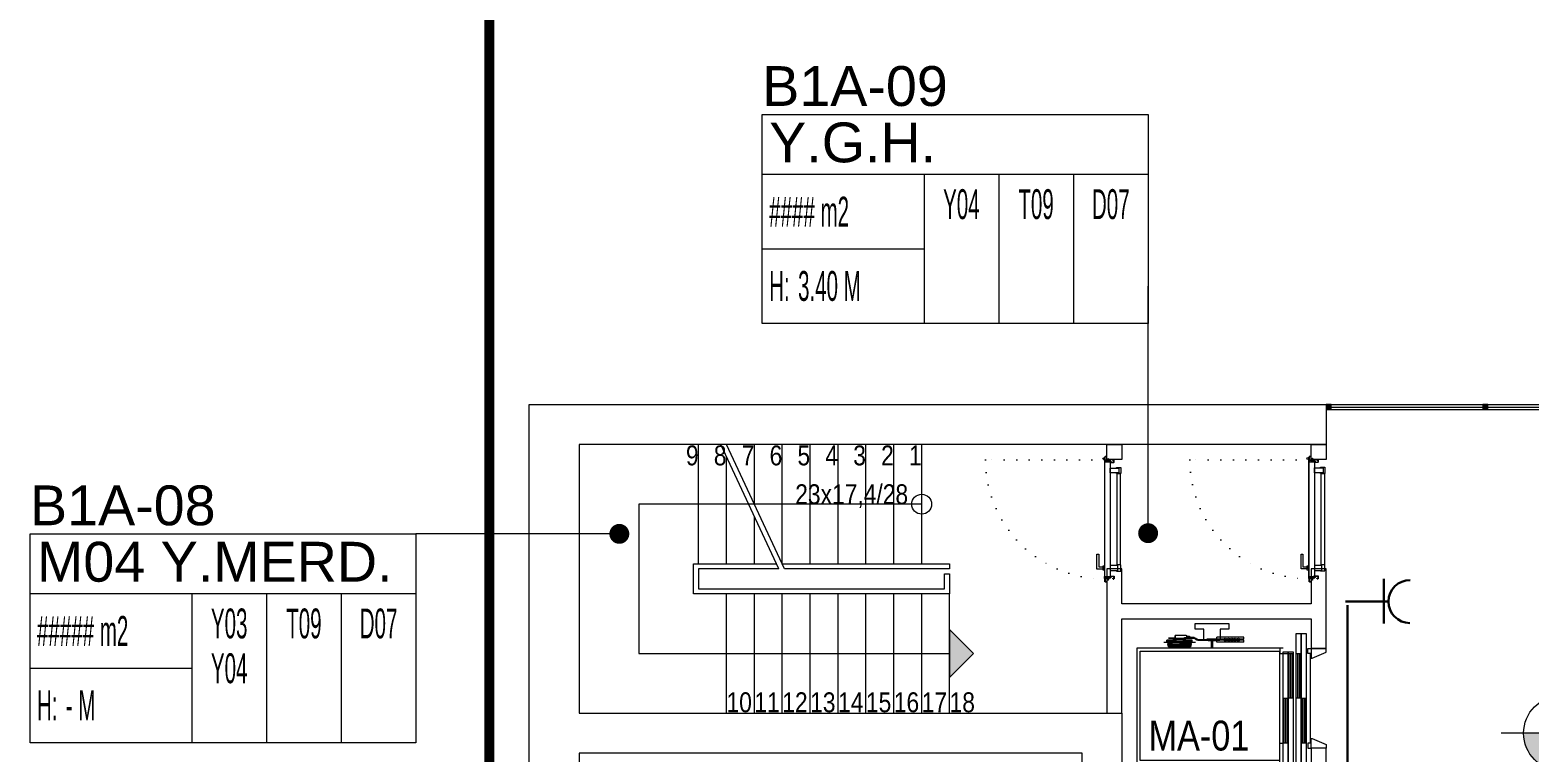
# Model space of a CAD drawing. Header units: metres. Extents: x -13194 to 152406, y -14653 to 29421.
# Drawn here: x 91919 to 93425, y 2131 to 2856 of the extents above; entities that cross this region are included whole.
import ezdxf
from ezdxf.enums import TextEntityAlignment as Align

# ---------------------------------------------------------------- set-up
doc = ezdxf.new("R2010")
doc.units = ezdxf.units.M
doc.header["$LTSCALE"] = 100
doc.header["$MEASUREMENT"] = 0
doc.linetypes.add('DOT2', pattern=[0.125, 0, -0.125])
doc.layers.get('0').update_dxf_attribs({"color": 9, "lineweight": 9})
for name, color, linetype, lineweight in [('00', 9, 'Continuous', 9), ('01', 9, 'Continuous', 9), ('05V', 9, 'Continuous', 9), ('06D', 9, 'Continuous', 9), ('10', 9, 'Continuous', 9), ('14', 9, 'Continuous', 9), ('15', 9, 'Continuous', 9), ('19', 9, 'Continuous', 9), ('20', 9, 'DOT2', 9), ('21', 9, 'Continuous', 9), ('21_mahal200', 9, 'Continuous', 9), ('E-KABLO', 7, 'Continuous', 30), ('E-PRİZ', 7, 'Continuous', 30)]:
    doc.layers.add(name, color=color, linetype=linetype, lineweight=lineweight)
doc.styles.add('Arial', font='arial.ttf', dxfattribs={"height": 2.5})
doc.styles.add('MuuM_TEXT-ITALIC', font='ARIALNI.TTF')
doc.styles.add('MuuM_TEXT-STANDART', font='ARIALN.TTF')
doc.dimstyles.new('MuuM_DIM200', dxfattribs={"dimscale": 20, "dimtxt": 2, "dimasz": 1, "dimexe": 1, "dimexo": 1, "dimgap": 1, "dimtad": 1, "dimdec": 1, "dimrnd": 0.5, "dimdsep": 46, "dimtxsty": 'MuuM_TEXT-STANDART', "dimblk": 'ARCHTICK', "dimcen": 0, "dimdle": 0.15, "dimclrd": 256, "dimclre": 256, "dimclrt": 256, "dimadec": 0, "dimazin": 0, "dimtfac": 5, "dimtdec": 1, "dimtix": 1, "dimtmove": 2, "dimatfit": 3, "dimldrblk": 'DOT', "dimfxl": 3, "dimfxlon": 1, "dimtolj": 1, "dimlwd": -1, "dimlwe": -1, "dimarcsym": 0})

# ---------------------------------------------------------------- blocks, each defined once
blk = doc.blocks.new('100_PRİZ')
at = {"layer": 'E-PRİZ', "color": 4}
for p, q in [((-1.223, 2.136), (1.279, 2.136)), ((0, 2.4), (0, 0))]:
    blk.add_line(p, q, dxfattribs=at)
blk.add_arc((0, 3.6), 1.2, 180.75513, 0.75513, dxfattribs=at)
blk = doc.blocks.new('1.Bod.Ara.Sitatik Elk')
at = {"layer": '01'}
blk.add_lwpolyline([(8420, -6500), (8420, -6500), (8420, -6460), (8420, -6150), (9220, -6150), (9220, -6190), (8470, -6190), (8470, -6460), (9015, -6460), (9015, -6545), (9220, -6545), (9220, -6585), (8975, -6585), (8975, -6500), (8470, -6500), (8470, -6585), (8420, -6585), (8420, -6500)], close=True, dxfattribs=at)
blk = doc.blocks.new('_ArchTick')
at = {"color": 0, "linetype": 'ByBlock', "const_width": 0.15}
blk.add_lwpolyline([(-0.5, -0.5), (0.5, 0.5)], dxfattribs=at)
blk = doc.blocks.new('_Dot')
at = {"color": 0, "linetype": 'ByBlock', "lineweight": -2}
blk.add_line((-0.5, 0), (-1, 0), dxfattribs=at)
at = {"color": 0, "linetype": 'ByBlock', "const_width": 0.5}
blk.add_lwpolyline([(-0.25, 0, 1), (0.25, 0, 1)], format="xyb", close=True, dxfattribs=at)
blk = doc.blocks.new('0_roomno2')
blk.add_lwpolyline([(19.375, -10.5), (0, -10.5), (0, 0), (19.375, 0)], close=True)
for points in [[(0, -3), (19.375, -3)], [(8.125, -3), (8.125, -10.5)], [(11.875, -3), (11.875, -10.5)], [(15.625, -3), (15.625, -10.5)], [(0, -6.75), (8.125, -6.75)]]:
    blk.add_lwpolyline(points)
at = {"style": 'MuuM_TEXT-STANDART', "width": 0.6}
blk.add_text('H:', height=1.5, dxfattribs=at).set_placement((0.35, -8.608), align=Align.MIDDLE_LEFT)
at = {"style": 'Arial'}
blk.add_attdef('ODANO', (0, 1.17), '', height=2, dxfattribs=at)
blk.add_attdef('MEKANADI', text='', height=2, dxfattribs=at).set_placement((0.35, -3), align=Align.BOTTOM_LEFT)
at = {"style": 'MuuM_TEXT-STANDART', "width": 0.6}
for tag, p in [('YER01', (10, -4.5)), ('TAVAN01', (13.75, -4.5)), ('DUVAR01', (17.5, -4.5)), ('YER02', (10, -6.75)), ('TAVAN02', (13.75, -6.75)), ('DUVAR02', (17.5, -6.75)), ('YER03', (10, -9)), ('TAVAN03', (13.75, -9)), ('DUVAR03', (17.5, -9))]:
    blk.add_attdef(tag, text='', height=1.5, dxfattribs=at).set_placement(p, align=Align.MIDDLE_CENTER)
for tag, p in [('M2', (0.35, -4.875)), ('TEMIZTAVANYUKSEKLIGI', (1.8, -8.608))]:
    blk.add_attdef(tag, text='', height=1.5, dxfattribs=at).set_placement(p, align=Align.MIDDLE_LEFT)
blk = doc.blocks.new('p-as-01')
for p, q in [((582, 0), (-582, 0)), ((-582, 0), (-582, -1432)), ((582, -1432), (582, 0)), ((660, -2), (660, 43)), ((660, 43), (925, 43)), ((925, 43), (925, -87)), ((550, -32), (-550, -32)), ((-550, -32), (-550, -1432)), ((550, -1432), (550, -32)), ((720, -2), (660, -2)), ((676, -71), (663, -71)), ((663, -598), (663, -71)), ((676, -105), (676, -70)), ((676, -91), (676, -578)), ((679, -105), (676, -105)), ((679, -70), (679, -105)), ((757, -63), (683, -63)), ((683, -63), (757, -63)), ((757, -66), (683, -66)), ((690, -2), (690, -17)), ((750, -2), (690, -2)), ((690, -17), (712, -17)), ((712, -17), (712, -52)), ((712, -52), (728, -52)), ((872, -2), (720, -2)), ((720, -611), (720, -95)), ((728, -52), (728, -17)), ((728, -17), (750, -17)), ((750, -17), (750, -2)), ((761, -105), (761, -70)), ((764, -105), (761, -105)), ((764, -70), (764, -105)), ((764, -71), (778, -71)), ((764, -91), (764, -578)), ((778, -598), (778, -71)), ((900, -30), (872, -2)), ((900, -87), (900, -30)), ((925, -87), (900, -87)), ((-658, -364), (-658, -299)), ((-647, -299), (-658, -299)), ((-647, -364), (-647, -299)), ((-640, -267), (-640, -427)), ((-638, -267), (-640, -267)), ((-638, -267), (-638, -427)), ((679, -166), (681, -164)), ((679, -502), (679, -166)), ((681, -164), (684, -164)), ((684, -164), (686, -170)), ((690, -173), (690, -173)), ((694, -170), (695, -168)), ((695, -168), (697, -168)), ((697, -168), (698, -170)), ((702, -173), (702, -173)), ((706, -170), (707, -168)), ((707, -168), (709, -168)), ((709, -168), (710, -170)), ((714, -173), (714, -173)), ((718, -170), (719, -168)), ((719, -168), (721, -168)), ((721, -168), (722, -170)), ((726, -173), (726, -173)), ((730, -170), (731, -168)), ((731, -168), (733, -168)), ((733, -168), (734, -170)), ((738, -173), (738, -173)), ((742, -170), (743, -168)), ((743, -168), (745, -168)), ((745, -168), (746, -170)), ((750, -173), (750, -173)), ((754, -170), (756, -164)), ((756, -164), (760, -164)), ((760, -164), (762, -166)), ((762, -166), (762, -502)), ((-679, -382), (-706, -382)), ((-706, -493), (-706, -382)), ((-706, -383), (-678, -383)), ((-680, -377), (-680, -315)), ((-680, -315), (-680, -372)), ((-680, -315), (-678, -315)), ((-678, -315), (-680, -315)), ((-680, -372), (-678, -372)), ((-678, -372), (-680, -372)), ((-680, -377), (-680, -372)), ((-678, -377), (-680, -377)), ((-680, -377), (-678, -377)), ((-679, -382), (-679, -377)), ((-678, -377), (-678, -315)), ((-678, -315), (-678, -367)), ((-678, -367), (-678, -572)), ((-668, -367), (-678, -367)), ((-678, -367), (-678, -386)), ((-678, -372), (-678, -367)), ((-678, -377), (-678, -372)), ((-678, -449), (-678, -487)), ((-668, -367), (-668, -386)), ((-668, -427), (-668, -386)), ((-668, -396), (-668, -395)), ((-668, -427), (-668, -487)), ((-646, -367), (-662, -367)), ((-662, -367), (-662, -394)), ((-662, -427), (-662, -394)), ((-662, -394), (-662, -394)), ((-662, -395), (-662, -395)), ((-662, -460), (-662, -427)), ((-658, -342), (-658, -351)), ((-658, -360), (-658, -351)), ((-647, -364), (-658, -364)), ((-646, -320), (-647, -320)), ((-646, -344), (-647, -344)), ((-647, -351), (-647, -359)), ((-646, -320), (-646, -332)), ((-640, -322), (-646, -322)), ((-646, -332), (-646, -322)), ((-646, -332), (-646, -342)), ((-646, -344), (-646, -332)), ((-640, -342), (-646, -342)), ((-646, -394), (-646, -367)), ((-646, -427), (-646, -394)), ((-646, -460), (-646, -427)), ((-646, -395), (-646, -395)), ((-640, -427), (-640, -587)), ((-635, -322), (-638, -322)), ((-635, -342), (-638, -342)), ((-638, -427), (-638, -587)), ((-635, -312), (-635, -352)), ((-626, -312), (-635, -312)), ((-635, -332), (-635, -322)), ((-635, -332), (-635, -342)), ((-626, -352), (-635, -352)), ((-621, -307), (-626, -312)), ((-626, -312), (-626, -352)), ((-622, -356), (-626, -352)), ((-622, -308), (-622, -427)), ((-622, -546), (-622, -427)), ((-622, -432), (-622, -427)), ((-618, -307), (-621, -307)), ((-617, -308), (-618, -307)), ((-617, -308), (-617, -427)), ((-617, -318), (-614, -333)), ((-617, -546), (-617, -427)), ((-614, -520), (-614, -333)), ((-610, -333), (-614, -333)), ((-613, -313), (-599, -313)), ((-599, -313), (-613, -313)), ((-613, -315), (-613, -313)), ((-613, -313), (-613, -315)), ((-613, -315), (-599, -315)), ((-613, -315), (-599, -315)), ((-608, -318), (-610, -333)), ((-610, -333), (-610, -520)), ((-608, -535), (-608, -318)), ((-602, -318), (-608, -318)), ((-602, -318), (-602, -427)), ((-602, -535), (-602, -427)), ((-598, -319), (-598, -316)), ((-598, -316), (-598, -319)), ((-598, -319), (-598, -535)), ((-598, -319), (-598, -535)), ((-596, -316), (-596, -537)), ((-596, -537), (-596, -316)), ((640, -335), (840, -335)), ((-771, -582), (-825, -582)), ((-825, -582), (-825, -752)), ((-771, -670), (-771, -582)), ((-689, -498), (-701, -498)), ((-699, -498), (-699, -523)), ((-691, -498), (-691, -523)), ((-686, -572), (-686, -497)), ((-684, -476), (-684, -476)), ((-684, -493), (-684, -476)), ((-680, -477), (-680, -538)), ((-678, -477), (-680, -477)), ((-678, -477), (-680, -477)), ((-680, -482), (-680, -477)), ((-680, -538), (-680, -482)), ((-678, -482), (-680, -482)), ((-680, -482), (-678, -482)), ((-680, -538), (-678, -538)), ((-680, -538), (-678, -538)), ((-679, -477), (-679, -473)), ((-679, -589), (-671, -598)), ((-678, -477), (-678, -538)), ((-678, -482), (-678, -477)), ((-678, -538), (-678, -482)), ((-668, -487), (-678, -487)), ((-673, -584), (-665, -592)), ((-662, -459), (-662, -459)), ((-662, -460), (-662, -486)), ((-662, -460), (-662, -460)), ((-662, -486), (-646, -486)), ((-658, -554), (-658, -489)), ((-647, -489), (-658, -489)), ((-658, -550), (-658, -541)), ((-647, -554), (-658, -554)), ((-647, -554), (-647, -489)), ((-647, -503), (-647, -495)), ((-646, -510), (-647, -510)), ((-646, -534), (-647, -534)), ((-646, -486), (-646, -460)), ((-646, -460), (-646, -460)), ((-646, -510), (-646, -522)), ((-640, -512), (-646, -512)), ((-646, -522), (-646, -512)), ((-646, -534), (-646, -522)), ((-646, -522), (-646, -532)), ((-640, -532), (-646, -532)), ((-646, -459), (-646, -459)), ((-638, -587), (-640, -587)), ((-635, -512), (-638, -512)), ((-635, -532), (-638, -532)), ((-635, -542), (-635, -502)), ((-626, -502), (-635, -502)), ((-635, -522), (-635, -512)), ((-635, -522), (-635, -512)), ((-635, -522), (-635, -532)), ((-635, -522), (-635, -532)), ((-626, -542), (-635, -542)), ((-622, -498), (-626, -502)), ((-626, -542), (-626, -502)), ((-621, -547), (-626, -542)), ((-618, -547), (-621, -547)), ((-617, -546), (-618, -547)), ((-617, -535), (-614, -520)), ((-610, -520), (-614, -520)), ((-613, -538), (-599, -538)), ((-599, -538), (-613, -538)), ((-613, -538), (-613, -540)), ((-613, -538), (-613, -540)), ((-613, -540), (-599, -540)), ((-613, -540), (-599, -540)), ((-608, -535), (-610, -520)), ((-602, -535), (-608, -535)), ((-598, -535), (-598, -537)), ((-598, -535), (-598, -537)), ((676, -598), (663, -598)), ((679, -564), (676, -564)), ((676, -564), (676, -599)), ((681, -504), (679, -502)), ((679, -599), (679, -564)), ((684, -504), (681, -504)), ((686, -499), (684, -504)), ((690, -495), (690, -495)), ((695, -501), (694, -499)), ((697, -501), (695, -501)), ((698, -499), (697, -501)), ((702, -495), (702, -495)), ((707, -501), (706, -499)), ((709, -501), (707, -501)), ((710, -499), (709, -501)), ((714, -495), (714, -495)), ((719, -501), (718, -499)), ((721, -501), (719, -501)), ((722, -499), (721, -501)), ((726, -495), (726, -495)), ((731, -501), (730, -499)), ((733, -501), (731, -501)), ((734, -499), (733, -501)), ((738, -495), (738, -495)), ((743, -501), (742, -499)), ((745, -501), (743, -501)), ((746, -499), (745, -501)), ((750, -495), (750, -495)), ((756, -504), (754, -499)), ((760, -504), (756, -504)), ((762, -502), (760, -504)), ((764, -564), (761, -564)), ((761, -564), (761, -599)), ((764, -599), (764, -564)), ((764, -598), (778, -598)), ((852, -682), (904, -601)), ((904, -601), (920, -601)), ((920, -601), (920, -580)), ((920, -580), (925, -580)), ((925, -580), (925, -753)), ((-825, -752), (-825, -922)), ((-658, -670), (-771, -670)), ((-668, -1066), (-668, -700)), ((-668, -700), (-658, -700)), ((-666, -609), (-666, -752)), ((-666, -752), (-658, -752)), ((-658, -609), (-658, -752)), ((-658, -752), (-658, -670)), ((-658, -1066), (-658, -700)), ((-652, -713), (-658, -711)), ((-658, -711), (-658, -793)), ((-658, -834), (-658, -752)), ((-658, -752), (-658, -752)), ((-650, -748), (-652, -713)), ((-625, -748), (-650, -748)), ((-615, -748), (-625, -748)), ((-590, -748), (-615, -748)), ((-590, -756), (-590, -748)), ((615, -748), (590, -748)), ((590, -748), (590, -756)), ((625, -748), (615, -748)), ((650, -748), (625, -748)), ((652, -713), (650, -748)), ((658, -711), (652, -713)), ((653, -671), (653, -667)), ((653, -667), (788, -667)), ((668, -671), (653, -671)), ((658, -752), (658, -677)), ((658, -677), (668, -677)), ((658, -793), (658, -711)), ((658, -753), (658, -752)), ((668, -677), (668, -671)), ((757, -603), (683, -603)), ((757, -606), (683, -606)), ((683, -606), (757, -606)), ((712, -652), (690, -652)), ((690, -652), (690, -667)), ((690, -667), (750, -667)), ((728, -617), (712, -617)), ((712, -617), (712, -652)), ((728, -652), (728, -617)), ((750, -652), (728, -652)), ((750, -667), (750, -652)), ((788, -667), (788, -682)), ((788, -682), (852, -682)), ((925, -753), (925, -926)), ((-771, -922), (-771, -834)), ((-771, -834), (-658, -834)), ((-688, -1070), (-688, -800)), ((-674, -800), (-688, -800)), ((-674, -800), (-674, -802)), ((-674, -802), (-674, -800)), ((-674, -800), (-668, -800)), ((-674, -802), (-674, -802)), ((-668, -877), (-672, -880)), ((-672, -880), (-672, -890)), ((-672, -890), (-668, -893)), ((-668, -912), (-668, -800)), ((-668, -804), (-668, -800)), ((-668, -804), (-668, -804)), ((-658, -793), (-652, -790)), ((-658, -804), (-658, -800)), ((-658, -800), (-652, -800)), ((-658, -804), (-658, -829)), ((-658, -804), (-658, -804)), ((-654, -880), (-658, -877)), ((-658, -893), (-654, -890)), ((-654, -890), (-654, -880)), ((-652, -790), (-650, -756)), ((-652, -802), (-652, -800)), ((-638, -800), (-652, -800)), ((-652, -800), (-652, -802)), ((-652, -802), (-652, -802)), ((-650, -756), (-625, -756)), ((-638, -1070), (-638, -800)), ((-625, -756), (-615, -756)), ((-615, -756), (-590, -756)), ((590, -756), (615, -756)), ((615, -756), (625, -756)), ((625, -756), (650, -756)), ((650, -756), (652, -790)), ((652, -790), (658, -793)), ((653, -838), (653, -834)), ((653, -834), (668, -834)), ((788, -838), (653, -838)), ((658, -828), (658, -753)), ((668, -828), (658, -828)), ((668, -834), (668, -828)), ((852, -823), (788, -823)), ((788, -823), (788, -838)), ((904, -904), (852, -823)), ((-825, -922), (-771, -922)), ((-668, -910), (-672, -913)), ((-672, -913), (-672, -923)), ((-672, -923), (-668, -926)), ((-668, -943), (-672, -946)), ((-672, -946), (-672, -956)), ((-672, -956), (-668, -959)), ((-668, -976), (-672, -979)), ((-672, -979), (-672, -989)), ((-672, -989), (-668, -992)), ((-668, -1009), (-672, -1012)), ((-672, -1012), (-672, -1022)), ((-672, -1022), (-668, -1025)), ((-654, -913), (-658, -910)), ((-658, -926), (-654, -923)), ((-654, -946), (-658, -943)), ((-658, -959), (-654, -956)), ((-654, -979), (-658, -976)), ((-658, -992), (-654, -989)), ((-654, -1012), (-658, -1009)), ((-658, -1025), (-654, -1022)), ((-658, -1064), (-658, -1040)), ((-654, -923), (-654, -913)), ((-654, -956), (-654, -946)), ((-654, -989), (-654, -979)), ((-654, -1022), (-654, -1012)), ((920, -904), (904, -904)), ((920, -926), (920, -904)), ((925, -926), (920, -926)), ((-674, -1070), (-688, -1070)), ((-674, -1070), (-674, -1068)), ((-674, -1068), (-674, -1069)), ((-674, -1068), (-674, -1068)), ((-674, -1068), (-674, -1068)), ((-674, -1069), (-668, -1069)), ((-668, -1066), (-668, -1069)), ((-668, -1066), (-668, -1066)), ((-668, -1066), (-658, -1066)), ((-658, -1066), (-658, -1069)), ((-658, -1066), (-658, -1066)), ((-658, -1069), (-652, -1069)), ((-652, -1070), (-652, -1066)), ((-652, -1066), (-652, -1069)), ((-652, -1066), (-652, -1066)), ((-638, -1070), (-652, -1070)), ((592, -1252), (582, -1252)), ((582, -1252), (582, -1292)), ((582, -1292), (592, -1292)), ((592, -1292), (592, -1252)), ((897, -1252), (592, -1252)), ((592, -1252), (592, -1292)), ((592, -1292), (897, -1292)), ((897, -1292), (897, -1252)), ((-582, -1432), (-582, -1467)), ((-582, -1432), (-525, -1432)), ((550, -1432), (-550, -1432)), ((870, -1467), (-542, -1467)), ((-542, -1467), (-542, -1517)), ((-525, -1432), (-525, -1567)), ((375, -1472), (-75, -1472)), ((-75, -1472), (-75, -1517)), ((-75, -1487), (375, -1487)), ((-75, -1502), (375, -1502)), ((582, -1432), (375, -1432)), ((375, -1432), (375, -1467)), ((375, -1517), (375, -1472)), ((582, -1432), (582, -1467)), ((870, -1517), (870, -1467)), ((875, -1597), (-725, -1597)), ((-725, -1597), (-725, -1647)), ((875, -1647), (-725, -1647)), ((-725, -1647), (-725, -1697)), ((-725, -1647), (875, -1647)), ((-542, -1517), (870, -1517)), ((870, -1517), (-542, -1517)), ((-542, -1517), (-542, -1567)), ((-542, -1567), (870, -1567)), ((-75, -1522), (-525, -1522)), ((-525, -1522), (-525, -1567)), ((-525, -1537), (-75, -1537)), ((-525, -1552), (-75, -1552)), ((-525, -1567), (-75, -1567)), ((-75, -1597), (-525, -1597)), ((-525, -1597), (-525, -1642)), ((-525, -1612), (-75, -1612)), ((-525, -1627), (-75, -1627)), ((-525, -1642), (-75, -1642)), ((-75, -1517), (375, -1517)), ((-75, -1567), (-75, -1522)), ((-75, -1642), (-75, -1597)), ((375, -1647), (-75, -1647)), ((-75, -1647), (-75, -1692)), ((375, -1692), (375, -1647)), ((870, -1567), (870, -1517)), ((875, -1647), (875, -1597)), ((875, -1697), (875, -1647)), ((-725, -1697), (875, -1697)), ((-525, -1714), (-575, -1714)), ((-575, -1714), (-575, -1747)), ((-575, -1747), (-525, -1747)), ((-525, -1747), (-525, -1714)), ((-525, -1737), (375, -1737)), ((-75, -1662), (375, -1662)), ((-75, -1677), (375, -1677)), ((-75, -1692), (375, -1692)), ((375, -1714), (425, -1714)), ((375, -1747), (375, -1714)), ((425, -1747), (375, -1747)), ((425, -1714), (425, -1747))]:
    blk.add_line(p, q)
at = {"ltscale": 15}
for p, q in [((640, -119), (640, -550)), ((678, -114), (645, -114)), ((683, -82), (683, -109)), ((752, -77), (688, -77)), ((757, -109), (757, -82)), ((835, -114), (762, -114)), ((840, -550), (840, -119)), ((645, -555), (678, -555)), ((683, -560), (683, -587)), ((688, -592), (752, -592)), ((757, -587), (757, -560)), ((762, -555), (835, -555))]:
    blk.add_line(p, q, dxfattribs=at)
at = {"ltscale": 0.25}
for p, q in [((761, -296), (737, -296)), ((737, -296), (737, -323)), ((761, -322), (761, -296)), ((664, -389), (652, -389)), ((652, -389), (652, -432)), ((655, -435), (694, -436)), ((667, -343), (664, -346)), ((664, -346), (664, -389)), ((734, -343), (667, -343)), ((694, -436), (719, -436)), ((719, -436), (719, -535)), ((737, -323), (734, -323)), ((734, -323), (734, -343)), ((837, -322), (761, -322)), ((764, -343), (764, -328)), ((764, -328), (837, -328)), ((831, -343), (764, -343)), ((834, -346), (831, -343)), ((834, -389), (834, -346)), ((846, -389), (834, -389)), ((837, -328), (837, -322)), ((846, -612), (846, -389)), ((666, -564), (652, -564)), ((652, -564), (652, -633)), ((733, -552), (666, -552)), ((666, -552), (666, -564)), ((719, -535), (733, -535)), ((733, -535), (733, -552)), ((594, -688), (594, -696)), ((637, -684), (597, -685)), ((597, -699), (658, -701)), ((637, -684), (637, -684)), ((641, -665), (641, -679)), ((666, -662), (644, -662)), ((652, -633), (666, -633)), ((658, -701), (658, -803)), ((666, -633), (666, -662)), ((842, -626), (846, -612)), ((842, -702), (842, -626)), ((843, -702), (842, -702)), ((846, -799), (846, -705)), ((594, -808), (594, -816)), ((658, -803), (597, -805)), ((597, -819), (637, -820)), ((637, -820), (637, -820)), ((641, -825), (641, -839)), ((644, -842), (666, -842)), ((666, -842), (666, -952)), ((842, -878), (842, -802)), ((842, -802), (843, -802)), ((846, -892), (842, -878)), ((846, -1115), (846, -892)), ((-659, -920), (-659, -1004)), ((666, -952), (733, -952)), ((695, -920), (695, -1004)), ((733, -1037), (716, -1068)), ((733, -952), (733, -1037)), ((652, -1072), (652, -1115)), ((652, -1115), (664, -1115)), ((716, -1068), (655, -1069)), ((664, -1115), (664, -1158)), ((664, -1158), (667, -1161)), ((667, -1161), (734, -1161)), ((734, -1161), (734, -1181)), ((734, -1181), (737, -1181)), ((737, -1181), (737, -1208)), ((761, -1208), (761, -1182)), ((761, -1182), (837, -1182)), ((764, -1176), (764, -1161)), ((764, -1161), (831, -1161)), ((837, -1176), (764, -1176)), ((831, -1161), (834, -1158)), ((834, -1158), (834, -1115)), ((834, -1115), (846, -1115)), ((837, -1182), (837, -1176)), ((737, -1208), (761, -1208))]:
    blk.add_line(p, q, dxfattribs=at)
at = {"linetype": 'Continuous', "ltscale": 0.25}
for p, q in [((921, -567), (921, -1151)), ((921, -567), (925, -567)), ((925, -567), (925, -1150)), ((911, -832), (818, -832)), ((818, -832), (818, -1206)), ((911, -1206), (911, -832)), ((911, -1169), (911, -869)), ((911, -869), (921, -869)), ((921, -869), (921, -1169)), ((676, -1010), (676, -1210)), ((921, -1010), (676, -1010)), ((921, -973), (916, -973)), ((921, -973), (916, -973)), ((916, -1248), (916, -973)), ((921, -1248), (921, -973)), ((921, -1169), (911, -1169)), ((921, -1151), (921, -1159)), ((921, -1159), (921, -1165)), ((921, -1165), (921, -1173)), ((921, -1173), (921, -1367)), ((925, -1150), (925, -1159)), ((925, -1159), (925, -1165)), ((925, -1165), (925, -1173)), ((925, -1173), (925, -1367)), ((921, -1210), (676, -1210)), ((818, -1206), (911, -1206)), ((916, -1248), (921, -1248)), ((921, -1367), (925, -1367))]:
    blk.add_line(p, q, dxfattribs=at)
at = {"ltscale": 30}
for p, q in [((861, -1236), (861, -1308)), ((905, -1236), (861, -1236)), ((897, -1242), (861, -1242)), ((897, -1302), (861, -1302)), ((905, -1308), (861, -1308)), ((897, -1242), (897, -1302))]:
    blk.add_line(p, q, dxfattribs=at)
at = {"ltscale": 6}
for p, q in [((905, -1236), (905, -1308)), ((905, -1237), (925, -1237)), ((925, -1307), (905, -1307)), ((923, -1237), (923, -1307)), ((925, -1237), (925, -1307))]:
    blk.add_line(p, q, dxfattribs=at)
for centre, radius in [((720, -184), 17.5), ((-612, -327), 3), ((-612, -527), 3)]:
    blk.add_circle(centre, radius)
for centre, radius, start, end in [((645, -119), 5, 90, 180), ((683, -70), 7, 90, 180), ((678, -109), 5, 270, 0), ((683, -70), 4, 90, 180), ((688, -82), 5, 90, 180), ((752, -82), 5, 0, 90), ((757, -70), 7, 0, 90), ((757, -70), 4, 0, 90), ((762, -109), 5, 180, 270), ((835, -119), 5, 0, 90), ((690, -169), 4.3, 195, 270), ((690, -169), 4.3, 270, 345), ((702, -169), 4.3, 195, 270), ((702, -169), 4.3, 270, 345), ((714, -169), 4.3, 195, 270), ((714, -169), 4.3, 270, 345), ((726, -169), 4.3, 195, 270), ((726, -169), 4.3, 270, 345), ((738, -169), 4.3, 195, 270), ((738, -169), 4.3, 270, 345), ((750, -169), 4.3, 195, 270), ((750, -169), 4.3, 270, 345), ((-612, -327), 3, 0, 180), ((-612, -327), 3, 180, 0), ((-599, -316), 3, 0, 90), ((-599, -316), 3, 0, 90), ((-599, -316), 1, 0, 90), ((-599, -316), 1, 0, 90), ((-701, -493), 5, 180, 270), ((-695, -523), 4, 180, 0), ((-689, -493), 5, 270, 0), ((-662, -572), 24, 180, 225), ((-684, -470), 6, 270, 0), ((-662, -572), 16, 180, 225), ((-682, -609), 16, 0, 45), ((-682, -609), 24, 0, 45), ((-612, -527), 3, 0, 180), ((-612, -527), 3, 180, 0), ((-599, -537), 1, 270, 0), ((-599, -537), 3, 270, 0), ((-599, -537), 3, 270, 0), ((-599, -537), 1, 270, 0), ((645, -550), 5, 180, 270), ((683, -599), 7, 180, 270), ((678, -560), 5, 0, 90), ((683, -599), 4, 180, 270), ((688, -587), 5, 180, 270), ((690, -500), 4.3, 90, 165), ((690, -500), 4.3, 15, 90), ((702, -500), 4.3, 90, 165), ((702, -500), 4.3, 15, 90), ((714, -500), 4.3, 90, 165), ((714, -500), 4.3, 15, 90), ((726, -500), 4.3, 90, 165), ((726, -500), 4.3, 15, 90), ((738, -500), 4.3, 90, 165), ((738, -500), 4.3, 15, 90), ((750, -500), 4.3, 90, 165), ((750, -500), 4.3, 15, 90), ((752, -587), 5, 270, 0), ((762, -560), 5, 90, 180), ((757, -599), 4, 270, 0), ((757, -599), 7, 270, 0), ((835, -550), 5, 270, 0), ((-663, -885), 15, 109.4712, 250.5288), ((-663, -885), 9.5, 121.7569, 238.2431), ((-663, -885), 6, 146.4427, 213.5573), ((-663, -885), 15, 289.4712, 70.5288), ((-663, -885), 9.5, 301.7569, 58.2431), ((-663, -885), 6, 326.4427, 33.5573), ((-663, -918), 15, 109.4712, 250.5288), ((-663, -951), 15, 109.4712, 250.5288), ((-663, -984), 15, 109.4712, 250.5288), ((-663, -1017), 15, 109.4712, 250.5288), ((-663, -918), 9.5, 121.7569, 238.2431), ((-663, -951), 9.5, 121.7569, 238.2431), ((-663, -984), 9.5, 121.7569, 238.2431), ((-663, -1017), 9.5, 121.7569, 238.2431), ((-663, -918), 6, 146.4427, 213.5573), ((-663, -951), 6, 146.4427, 213.5573), ((-663, -984), 6, 146.4427, 213.5573), ((-663, -1017), 6, 146.4427, 213.5573), ((-663, -918), 15, 289.4712, 70.5288), ((-663, -918), 9.5, 301.7569, 58.2431), ((-663, -918), 6, 326.4427, 33.5573), ((-663, -951), 15, 289.4712, 70.5288), ((-663, -951), 9.5, 301.7569, 58.2431), ((-663, -951), 6, 326.4427, 33.5573), ((-663, -984), 15, 289.4712, 70.5288), ((-663, -984), 9.5, 301.7569, 58.2431), ((-663, -984), 6, 326.4427, 33.5573), ((-663, -1017), 15, 289.4712, 70.5288), ((-663, -1017), 9.5, 301.7569, 58.2431), ((-663, -1017), 6, 326.4427, 33.5573)]:
    blk.add_arc(centre, radius, start, end)
at = {"ltscale": 0.25}
for centre, radius, start, end in [((655, -432), 2.98, 180, 268.4759), ((597, -688), 3, 91.5, 180), ((597, -696), 2.99, 180, 268.6138), ((636, -679), 5, 280.303, 360), ((644, -665), 3, 90, 180), ((843, -705), 3, 360, 90), ((597, -808), 3, 91.3862, 180), ((597, -816), 3, 180, 268.5), ((636, -825), 5, 360, 79.697), ((644, -839), 3, 180, 270), ((843, -799), 3, 270, 0), ((655, -1072), 2.98, 91.5241, 180)]:
    blk.add_arc(centre, radius, start, end, dxfattribs=at)
blk = doc.blocks.new('*U19')
at = {"ltscale": 15}
for p, q in [((-25, 1), (-26, 0)), ((-25, -1), (-26, 0)), ((-23, 1), (-25, 1)), ((-23, 1), (-23, -2)), ((-21, -3), (-18, 3)), ((-21, -3), (-18, 3)), ((-20, -3), (-17, 3)), ((-20, -3), (-16, 3)), ((-18, -3), (-15, 3)), ((-18, -3), (-15, 3)), ((-18, 1), (-18, 2)), ((-17, -3), (-14, 3)), ((-17, -3), (-13, 3)), ((-17, 1), (-17, 2)), ((-15, -3), (-12, 3)), ((-15, -3), (-12, 3)), ((-15, 1), (-15, 2)), ((-14, -3), (-11, 3)), ((-14, -3), (-10, 3)), ((-14, 1), (-14, 2)), ((-12, -3), (-9, 3)), ((-12, -3), (-9, 3)), ((-12, 1), (-12, 2)), ((-11, -3), (-8, 3)), ((-11, -3), (-7, 3)), ((-11, 1), (-11, 2)), ((-9, -3), (-6, 3)), ((-9, -3), (-6, 3)), ((-9, 1), (-9, 2)), ((-8, -3), (-4, 3)), ((-8, -3), (-5, 3)), ((-8, 1), (-8, 2)), ((-6, -3), (-3, 3)), ((-6, -3), (-3, 3)), ((-6, 1), (-6, 2)), ((-5, -3), (-1, 3)), ((-5, -3), (-2, 3)), ((-5, 1), (-5, 2)), ((-3, 1), (-3, 2)), ((0, 4), (-2, 1)), ((-2, 1), (-2, 2)), ((0, 0), (-1, 0)), ((-25, -1), (-23, -2)), ((-9, -2), (-23, -2)), ((-21, -3), (-21, -2)), ((-20, -3), (-19, -2)), ((-20, -2), (-19, -2)), ((-19, -2), (-18, -2)), ((-18, -3), (-18, -2)), ((-17, -3), (-16, -2)), ((-17, -2), (-16, -2)), ((-16, -2), (-15, -2)), ((-15, -3), (-15, -2)), ((-14, -3), (-13, -2)), ((-14, -2), (-13, -2)), ((-13, -2), (-12, -2)), ((-12, -3), (-12, -2)), ((-11, -3), (-10, -2)), ((-11, -2), (-10, -2)), ((-10, -2), (-9, -2)), ((-9, -3), (-9, -2)), ((-8, -2), (-7, -2)), ((-8, -3), (-7, -2)), ((-7, -2), (-6, -2)), ((-6, -3), (-6, -2)), ((-5, -2), (-4, -2)), ((-5, -3), (-4, -2)), ((-4, -2), (-2, -2)), ((0, -4), (-2, -2)), ((0, 0), (-1, 0))]:
    blk.add_line(p, q, dxfattribs=at)
for p, q in [((-7, 1), (-23, 1)), ((-17, 1), (-19, 1)), ((-16, 1), (-17, 1)), ((-14, 1), (-16, 1)), ((-13, 1), (-14, 1)), ((-11, 1), (-13, 1)), ((-10, 1), (-11, 1)), ((-8, 1), (-10, 1)), ((-7, 1), (-8, 1)), ((-5, 1), (-7, 1)), ((-4, 1), (-5, 1)), ((-2, 1), (-4, 1)), ((-2, 1), (-2, 1)), ((0, 0), (0, 4)), ((-2, -2), (-2, -2)), ((0, 0), (0, -4))]:
    blk.add_line(p, q)
for centre, radius, start, end in [((-26, 4), 3.92, 274.361, 322.1025), ((-26, -4), 3.92, 37.8975, 85.639), ((-18, 3), 0.0971, 330.3204, 150.3204), ((-17, 3), 0.0971, 330.3204, 150.3204), ((-15, 3), 0.0971, 330.3204, 150.3204), ((-14, 3), 0.0971, 330.3204, 150.3204), ((-12, 3), 0.0971, 330.3204, 150.3204), ((-11, 3), 0.0971, 330.3204, 150.3204), ((-9, 3), 0.0971, 330.3204, 150.3204), ((-8, 3), 0.0971, 330.3204, 150.3204), ((-6, 3), 0.0971, 330.3204, 150.3204), ((-5, 3), 0.0971, 330.3204, 150.3204), ((-3, 3), 0.0971, 330.3204, 150.3204), ((-2, 3), 0.0971, 330.3204, 150.3204), ((-1, 0), 0.486, 90, 270), ((0, 4), 0.25, 0, 150.0864), ((-21, -3), 0.0971, 150.3204, 330.3204), ((-20, -3), 0.0971, 150.3204, 330.3204), ((-18, -3), 0.0971, 150.3204, 330.3204), ((-17, -3), 0.0971, 150.3204, 330.3204), ((-15, -3), 0.0971, 150.3204, 330.3204), ((-14, -3), 0.0971, 150.3204, 330.3204), ((-12, -3), 0.0971, 150.3204, 330.3204), ((-11, -3), 0.0971, 150.3204, 330.3204), ((-9, -3), 0.0971, 150.3204, 330.3204), ((-8, -3), 0.0971, 150.3204, 330.3204), ((-6, -3), 0.0971, 150.3204, 330.3204), ((-5, -3), 0.0971, 150.3204, 330.3204), ((0, -4), 0.25, 209.9136, 0)]:
    blk.add_arc(centre, radius, start, end, dxfattribs=at)
blk = doc.blocks.new('conta')
at = {"ltscale": 10}
for p, q in [((-2649.9, 5345.5), (-2649.8, 5345.6)), ((-2649.9, 5344.5), (-2649.8, 5344.3)), ((-2649.8, 5344.3), (-2649.7, 5344.3)), ((-2649.7, 5345.4), (-2649.3, 5345.4)), ((-2649.2, 5345.4), (-2649.1, 5345.5)), ((-2649, 5344), (-2648.8, 5343.8)), ((-2648.9, 5344.1), (-2648.7, 5343.9)), ((-2648.8, 5345.1), (-2648.6, 5345.3)), ((-2648.8, 5344.9), (-2648.6, 5345.2)), ((-2648.7, 5343.8), (-2648.7, 5343.8)), ((-2648.6, 5345.3), (-2648.6, 5345.3))]:
    blk.add_line(p, q, dxfattribs=at)
for centre, radius, start, end in [((-2649.8, 5345.5), 0.05, 140.6345, 188.9372), ((-2653, 5345), 3.19, 350.4674, 8.9372), ((-2649.9, 5344.5), 0.02, 170.4674, 213.7451), ((-2649.7, 5345.6), 0.0696, 22.2428, 159.258), ((-2650.9, 5345), 1.24, 340.3382, 16.7772), ((-2649.7, 5344.6), 0.03, 160.3382, 273.2666), ((-2649.7, 5345.4), 0.03, 90, 196.7772), ((-2649.6, 5341.5), 3.01, 80.4362, 93.2666), ((-2649.3, 5345.5), 0.05, 270, 303.0062), ((-2649.2, 5344.1), 0.231, 353.9571, 81.9004), ((-2649.1, 5345.5), 0.03, 4.7972, 123.0062), ((-2649.1, 5344.5), 0.03, 260.4362, 338.7066), ((-2651.2, 5344.8), 2.33, 7.5897, 18.7951), ((-2649, 5345.6), 0.05, 18.7951, 42.1429), ((-2650.2, 5345), 1.27, 338.7066, 23.0418), ((-2648.9, 5344.1), 0.1, 173.9571, 217.2653), ((-2648.8, 5345.1), 0.05, 187.5897, 322.7347), ((-2658.2, 5345.2), 9.36, 353.6857, 357.8537), ((-2648.8, 5344.2), 0.1, 173.6857, 217.2653), ((-2648.8, 5344.8), 0.05, 142.7347, 180.2669), ((-2648.7, 5343.8), 0.05, 217.2653, 307.2653), ((-2648.7, 5343.8), 0.05, 307.2653, 37.2653), ((-2648.6, 5345.3), 0.05, 52.7347, 142.7347), ((-2648.6, 5345.3), 0.05, 322.7347, 52.7347)]:
    blk.add_arc(centre, radius, start, end, dxfattribs=at)
for points, knots in [([(-2649, 5345.6), (-2649, 5345.6), (-2649.1, 5345.7), (-2649.2, 5345.4), (-2649.3, 5345.7), (-2649.4, 5345.5), (-2649.5, 5345.7), (-2649.6, 5345.5), (-2649.7, 5345.6), (-2649.7, 5345.6)], [0.0086373, 0.0086373, 0.0086373, 0.0086373, 0.1097304, 0.3133405, 0.4430081, 0.5658764, 0.7165186, 0.8527974, 0.9648495, 0.9648495, 0.9648495, 0.9648495]), ([(-2649.7, 5344.3), (-2649.7, 5344.3), (-2649.7, 5344.5), (-2649.6, 5344.3), (-2649.3, 5344.4), (-2649.2, 5344.4), (-2649.2, 5344.4)], [0, 0, 0, 0, 0.1008757, 0.3841126, 0.5436166, 0.6906785, 0.6906785, 0.6906785, 0.6906785])]:
    blk.add_open_spline(points, degree=3, knots=knots, dxfattribs=at)
blk = doc.blocks.new('p-yn_sackasa')
at = {"layer": '10', "linetype": 'Continuous'}
for p, q in [((-2.2, 0), (-2.2, -0.2)), ((0, 6.9), (0, 6.2)), ((0, 6.2), (0, 6.9)), ((0.1, 6.9), (0.1, 6.2)), ((0.2, 6.9), (0.2, 6.2)), ((2.7, 7.2), (0.3, 7.2)), ((2.7, 7.2), (0.3, 7.2)), ((2.7, 7), (0.3, 7)), ((0.3, 7), (2.7, 7)), ((0.3, 6.1), (0.8, 6.1)), ((0.7, 6), (0.3, 6)), ((0.3, 5.9), (0.7, 5.9)), ((0.8, 5.9), (0.3, 5.9)), ((0.7, 5.9), (0.7, 6)), ((0.7, -0.7), (0.7, 2.3)), ((0.7, -0.7), (0.7, 2.3)), ((0.8, 5.9), (0.8, 6.1)), ((0.8, -0.7), (0.8, 2.3)), ((0.8, -0.7), (0.8, 2.3)), ((0.9, 2.3), (1, 2.3)), ((0.9, 2.3), (0.9, 2.3)), ((1, 2.5), (1, 2.4)), ((1, 2.5), (1, 2.5)), ((1.1, 2.5), (1.1, 3.7)), ((1.1, 2.5), (1.1, 3.7)), ((1.3, 3.7), (1.3, 2.5)), ((1.3, 2.5), (1.3, 3.7)), ((2.5, 4), (1.4, 4)), ((1.4, 4), (2.5, 4)), ((1.4, 3.8), (2.5, 3.8)), ((2.5, 3.8), (1.4, 3.8)), ((2.5, 3.4), (2.6, 3.7)), ((2.6, 3.7), (2.5, 3.4)), ((2.7, 3.6), (2.6, 3.3)), ((2.7, 3.6), (2.6, 3.3)), ((2.8, 3.3), (2.8, 6.9)), ((2.8, 3.3), (2.8, 6.9)), ((2.9, 3.3), (2.9, 6.9)), ((2.9, 3.3), (2.9, 6.9)), ((-2.9, -1.7), (-2.9, -0.3)), ((-2.9, -0.3), (-2.9, -1.7)), ((-2.8, -0.3), (-2.8, -1.7)), ((-2.8, -0.3), (-2.8, -1.7)), ((-2.2, 0), (-2.7, 0)), ((-2.2, 0), (-2.7, 0)), ((-2.2, -0.1), (-2.7, -0.1)), ((-2.2, -0.2), (-2.7, -0.2)), ((1, -1.8), (-2.7, -1.8)), ((1, -1.9), (-2.7, -1.9)), ((-2.7, -2), (1, -2)), ((1, -2), (-2.7, -2)), ((-2.2, -0.1), (-2.2, 0)), ((0.9, -0.8), (1, -0.8)), ((0.9, -0.8), (0.9, -0.8)), ((1, -0.9), (1, -0.9)), ((1, -0.9), (1, -0.9)), ((1.1, -1), (1.1, -1.7)), ((1.1, -1), (1.1, -1.7)), ((1.3, -1), (1.3, -1.7)), ((1.3, -1), (1.3, -1.7))]:
    blk.add_line(p, q, dxfattribs=at)
for points in [[(0.1, 2.1), (0.7, 2.1), (0.7, -0.5), (0.1, -0.5)], [(0.1, 2.1), (0.4, 2.1), (0.4, -0.5), (0.1, -0.5)]]:
    blk.add_lwpolyline(points, close=True, dxfattribs=at)
for centre, radius, start, end in [((0.3, 6.9), 0.249, 90, 180), ((0.3, 6.9), 0.261, 90, 180), ((0.3, 6.2), 0.249, 181.345, 271.3502), ((0.3, 6.2), 0.261, 180, 270), ((0.3, 6.9), 0.122, 90, 180), ((0.3, 6.2), 0.122, 180, 270), ((0.3, 6.9), 0.11, 90, 180), ((0.3, 6.2), 0.11, 180, 270), ((0.9, 2.3), 0.206, 63.2169, 180), ((0.9, 2.3), 0.219, 63.2153, 180), ((0.9, 2.3), 0.0801, 63.215, 180), ((0.9, 2.3), 0.0674, 63.2144, 180), ((1, 2.5), 0.219, 243.2148, 0), ((1, 2.5), 0.0801, 243.2203, 0), ((1, 2.5), 0.206, 243.2197, 0), ((1, 2.5), 0.0674, 243.2129, 0), ((1.4, 3.7), 0.24, 90, 180), ((1.4, 3.7), 0.253, 90, 180), ((1.4, 3.7), 0.114, 90, 180), ((1.4, 3.7), 0.101, 90, 180), ((2.5, 3.7), 0.249, 342.8613, 90), ((2.5, 3.7), 0.261, 342.8602, 90), ((2.5, 3.7), 0.122, 342.8607, 90), ((2.5, 3.7), 0.11, 342.8621, 90), ((2.7, 3.3), 0.232, 162.8601, 0), ((2.7, 3.3), 0.219, 162.8613, 0), ((2.7, 3.3), 0.0927, 162.8605, 0), ((2.7, 3.3), 0.0801, 162.8624, 0), ((2.7, 6.9), 0.249, 0, 90), ((2.7, 6.9), 0.261, 0, 90), ((2.7, 6.9), 0.122, 0, 90), ((2.7, 6.9), 0.11, 0, 90), ((-2.7, -0.3), 0.24, 90, 180), ((-2.7, -0.3), 0.253, 90, 180), ((-2.7, -1.7), 0.24, 180, 270), ((-2.7, -1.7), 0.253, 180, 270), ((-2.7, -0.3), 0.114, 90, 180), ((-2.7, -0.3), 0.101, 90, 180), ((-2.7, -1.7), 0.114, 180, 270), ((-2.7, -1.7), 0.101, 180, 270), ((0.9, -0.7), 0.206, 180, 296.7851), ((0.9, -0.7), 0.219, 180, 296.785), ((0.9, -0.7), 0.0674, 180, 180.5245), ((0.9, -0.7), 0.0801, 180, 296.785), ((0.9, -0.7), 0.0674, 180, 296.7871), ((1, -1), 0.219, 0, 116.7854), ((1, -1), 0.206, 0, 116.7836), ((1, -1), 0.0801, 0, 116.7811), ((1, -1), 0.0674, 0, 116.7871), ((1, -1.7), 0.114, 270, 0), ((1, -1.7), 0.24, 270, 0), ((1, -1.7), 0.101, 270, 0), ((1, -1.7), 0.253, 270, 0)]:
    blk.add_arc(centre, radius, start, end, dxfattribs=at)
at = {"layer": '10', "xscale": 0.0842696629213483, "yscale": 0.0842696629213483, "zscale": 0.0842696629213483}
blk.add_blockref('*U19', (1, 1.3), dxfattribs=at)
at = {"layer": '14', "xscale": -0.7887640449438696, "yscale": 0.7887640449438696, "zscale": 0.7887640449438204, "rotation": 90}
blk.add_blockref('conta', (4217.8, -2086.4), dxfattribs=at)
blk = doc.blocks.new('*U404')
at = {"layer": '06D'}
for points in [[(8.5, 9.6), (7.9, 9.6), (7.9, 13.6, -0.414214), (8.2, 13.9), (13.7, 13.9, -0.414214), (14.1, 13.6), (14.1, 9.6), (13.5, 9.6)], [(111.5, 9.6), (112.1, 9.6), (112.1, 13.6, 0.414214), (111.7, 13.9), (106.2, 13.9, 0.414214), (105.9, 13.6), (105.9, 9.6), (106.5, 9.6)]]:
    blk.add_lwpolyline(points, format="xyb", dxfattribs=at)
for points in [[(8.5, 12.1), (13.5, 12.1), (13.5, 3.4), (8.5, 3.4)], [(14.1, 13.3), (105.9, 13.3), (105.9, 10.2), (14.1, 10.2)], [(111.5, 10.9), (106.5, 10.9), (106.5, 3.4), (111.5, 3.4)]]:
    blk.add_lwpolyline(points, close=True, dxfattribs=at)
for points in [[(110.1, -3.8), (110.1, -10.1), (95.1, -10.1), (95.1, -8.2), (107.9, -8.2), (107.9, -8.2), (107.9, -3.8), (110.1, -3.8)], [(111.2, -2.6), (111.2, -3.8), (106.8, -3.8), (106.8, -2.6), (111.2, -2.6)]]:
    blk.add_lwpolyline(points, dxfattribs=at)
at = {"layer": '10', "ltscale": 10}
for p, q in [((2, 1.5), (1, 1.5)), ((2, 1.3), (1, 1.3)), ((1, 0.9), (2, 0.3)), ((2, 0.3), (2, 1.8)), ((2, 1.8), (2.3, 1.8)), ((2, -0.2), (2, 0.3)), ((2.3, -2.2), (2.3, 3.3)), ((2.3, 1.8), (2.3, 0.3)), ((2.3, 0.3), (2.3, -0.2)), ((2.4, 3.4), (117.6, 3.4)), ((2.4, -2.3), (2.4, 3.2)), ((2.5, 3.3), (117.5, 3.3)), ((117.5, -2.3), (117.5, 3.2)), ((117.7, -2.2), (117.7, 3.3)), ((117.7, 1.8), (118, 1.8)), ((117.7, 1.3), (117.7, 1.8)), ((117.7, 1.8), (118, 1.8)), ((117.7, 1.3), (117.7, 1.8)), ((117.7, -0.2), (117.7, 1.3)), ((117.7, -0.2), (117.7, 1.3)), ((118, 1.8), (118, 1.3)), ((118, 1.8), (118, 1.3)), ((118, 1.3), (118, -0.2)), ((119, 0.7), (118, 1.3)), ((118, 1.3), (118, -0.2)), ((119, 0.7), (118, 1.3)), ((118, 0.3), (119, 0.3)), ((118, 0.3), (119, 0.3)), ((118, 0.1), (119, 0.1)), ((118, 0.1), (119, 0.1)), ((-1.6, -2.7), (-1.7, -2.6)), ((-1.6, -2.7), (-1.7, -2.6)), ((-1.2, -2.2), (-1.2, -2.3)), ((-1.2, -2.2), (-1.1, -2.2)), ((-1.2, -2.2), (-1.2, -2.3)), ((-1.2, -2.2), (-1.1, -2.2)), ((-1.1, -2), (-1.1, -2.4)), ((-1.1, -2), (-1.1, -2.4)), ((-0.8, -2), (-0.8, -2.4)), ((-0.8, -2), (-0.8, -2.4)), ((0.3, -2.5), (0.3, -2.3)), ((0.4, -2.2), (2.2, -2.2)), ((0.4, -2.4), (0.4, -2.4)), ((0.4, -2.6), (119.6, -2.6)), ((0.5, -2.4), (119.5, -2.4)), ((0.5, -2.4), (2.3, -2.4)), ((2.3, -0.2), (2, -0.2)), ((119.5, -2.4), (117.6, -2.4)), ((118, -0.2), (117.7, -0.2)), ((118, -0.2), (117.7, -0.2)), ((119.6, -2.2), (117.7, -2.2)), ((119.5, -2.4), (119.5, -2.4)), ((119.7, -2.5), (119.7, -2.3))]:
    blk.add_line(p, q, dxfattribs=at)
blk.add_circle((-0.9, -3.3), 0.843, dxfattribs=at)
blk.add_circle((-0.9, -3.3), 0.843, dxfattribs=at)
for centre, radius, start, end in [((2.4, 3.3), 0.1, 90, 180), ((2.5, 3.2), 0.05, 90, 180), ((117.6, 3.3), 0.141, 14.9271, 75.0729), ((-0.9, -3.3), 1.01, 105.7139, 140.5908), ((-0.9, -3.3), 1.01, 105.7139, 140.5908), ((-0.4, -2.3), 0.428, 142.379, 203.648), ((-0.4, -2.3), 0.428, 142.379, 203.648), ((-0.4, -2.3), 0.302, 119.9685, 254.4476), ((-0.4, -2.3), 0.302, 119.9685, 254.4476), ((0.4, -2.3), 0.1, 90, 180), ((0.4, -2.5), 0.1, 180, 270), ((0.5, -2.4), 0.005, 180, 270), ((0.5, -2.4), 0.005, 90, 180), ((2.2, -2.2), 0.05, 270, 0), ((2.3, -2.3), 0.1, 270, 0), ((117.6, -2.3), 0.1, 180, 270), ((117.7, -2.2), 0.05, 180, 270), ((119.5, -2.4), 0.005, 270, 360), ((119.5, -2.4), 0.005, 0, 90), ((119.6, -2.3), 0.1, 0, 90), ((119.6, -2.5), 0.1, 270, 0)]:
    blk.add_arc(centre, radius, start, end, dxfattribs=at)
at = {"layer": '20'}
blk.add_lwpolyline([(0.3, -2.4), (0.3, -121.8, 0.414214), (119.7, -2.4, -1)], format="xyb", dxfattribs=at)
blk.add_blockref('p-yn_sackasa', (0, 0))
at = {"xscale": -1}
blk.add_blockref('p-yn_sackasa', (120, 0), dxfattribs=at)
blk = doc.blocks.new('p-M01-M02_merdiven-1050')
at = {"layer": '19'}
h = blk.add_hatch(color=256, dxfattribs=at)
h.dxf.hatch_style = 1
edge = h.paths.add_edge_path()
edge.add_arc((210, -344), 10, 270, 630)
h = blk.add_hatch(color=256, dxfattribs=at)
h.dxf.hatch_style = 1
h.paths.add_polyline_path([(84, -372), (36, -372), (60, -396)])
at = {"layer": '19', "linetype": 'Continuous'}
for points in [[(210, -344), (210, -120), (210, -60), (60, -60), (60, -372)], [(145, -200.7), (145, -120), (125, -120), (125, -120), (125, -367), (140, -367), (140, -372), (120, -372), (120, -367), (120, -115), (120, -115), (150, -115), (150, -198.4)], [(150, -120), (270, -120)], [(0, -148), (120, -148)], [(145, -200.7), (270, -142.4)], [(145, -206.3), (270, -148)], [(150, -148), (258, -148)], [(0, -176), (120, -176)], [(150, -176), (198, -176)], [(210, -176), (270, -176)], [(0, -204), (120, -204)], [(150, -204), (270, -204)], [(0, -232), (120, -232)], [(150, -232), (270, -232)], [(0, -260), (120, -260)], [(150, -260), (270, -260)], [(0, -288), (120, -288)], [(150, -288), (270, -288)], [(0, -316), (120, -316)], [(150, -316), (270, -316)], [(0, -344), (120, -344)], [(150, -344), (270, -344)], [(0, -372), (120, -372)]]:
    blk.add_lwpolyline(points, dxfattribs=at)
at = {"layer": '19'}
for points in [[(145, -206.3), (270, -148)], [(150, -204), (150, -372), (150, -372), (145, -372), (145, -372), (145, -206.3)]]:
    blk.add_lwpolyline(points, dxfattribs=at)
blk.add_lwpolyline([(84, -372), (36, -372), (60, -396)], close=True, dxfattribs=at)
blk.add_circle((210, -344), 10, dxfattribs=at)
blk = doc.blocks.new('prf-10x10')
blk.add_lwpolyline([(-5, -5), (5, -5), (5, 5), (-5, 5)], close=True)
at = {"color": 255}
blk.add_solid([(-5, -5), (5, -5), (-5, 5), (5, 5)], dxfattribs=at)
at = {"layer": '10'}
blk.add_point((0, 0), dxfattribs=at)
blk = doc.blocks.new('p-dog-ser-620')
at = {"layer": '06D'}
for points in [[(-620, 5), (-5, 5)], [(-620, 0), (-5, 0)]]:
    blk.add_lwpolyline(points, dxfattribs=at)
at = {"layer": '15'}
blk.add_lwpolyline([(-620, 2.5), (-5, 2.5)], dxfattribs=at)
at = {"layer": '10', "xscale": 0.5, "yscale": 0.5, "rotation": 90}
for p in [(-617.5, 2.5), (-460, 2.5), (-305, 2.5), (-155, 2.5), (-2.5, 2.5)]:
    blk.add_blockref('prf-10x10', p, dxfattribs=at)
blk = doc.blocks.new('0_elevationtarget-p-bk')
h = blk.add_hatch(color=250)
h.paths.add_polyline_path([(1.875, 0, 0.414214), (0, 1.875), (0, 0)])
h.paths.add_polyline_path([(0, 0), (-1.875, 0, 0.414214), (0, -1.875)])
blk.add_line((0, -2.625), (0, 2.625))
blk.add_lwpolyline([(12.453, 0), (-3, 0)])
blk.add_circle((0, 0), 1.875)
at = {"style": 'Arial'}
blk.add_attdef('BITMISKOT', text='', height=2, dxfattribs=at).set_placement((4.5, 0), align=Align.BOTTOM_LEFT)
at = {"style": 'MuuM_TEXT-ITALIC'}
blk.add_attdef('FINISHINGFLOORLEVEL', text='', height=2, dxfattribs=at).set_placement((4.5, -0.592), align=Align.TOP_LEFT)
blk = doc.blocks.new('1.Bod.Ara.Mimari Elk')
at = {"layer": '00'}
for points in [[(9000, -6190), (9015, -6190), (9015, -6205), (9000, -6205), (9000, -6190)], [(9220, -6545), (9220, -6495), (9205, -6495), (9205, -6545), (9220, -6545)]]:
    blk.add_lwpolyline(points, dxfattribs=at)
for points in [[(9220, -6205), (9205, -6205), (9205, -6190), (9220, -6190)], [(9220, -6395), (9220, -6315), (9205, -6315), (9205, -6350), (9015, -6350), (9015, -6315), (9000, -6315), (9000, -6460), (9015, -6460), (9015, -6365), (9205, -6365), (9205, -6395), (9220, -6395)]]:
    blk.add_lwpolyline(points, close=True, dxfattribs=at)
at = {"layer": '10'}
for points in [[(9205, -6395), (9205, -6404.8), (9206, -6404.8), (9220, -6398.5), (9220, -6395), (9205, -6395)], [(9205, -6495), (9205, -6485.2), (9206, -6485.2), (9220, -6491.5), (9220, -6495), (9205, -6495)]]:
    blk.add_lwpolyline(points, close=True, dxfattribs=at)
at = {"layer": '20', "ltscale": 2, "const_width": 10}
blk.add_lwpolyline([(8380, -5050), (8380, -8690), (12080, -8690), (12080, -6110), (9520, -6110), (9520, -5050)], close=True, dxfattribs=at)
at = {"rotation": 90}
blk.add_blockref('p-M01-M02_merdiven-1050', (8470, -6460), dxfattribs=at)
at = {"layer": '05V', "xscale": -0.1, "yscale": 0.1, "rotation": 90}
blk.add_blockref('p-as-01', (9030.3, -6452.5), dxfattribs=at)
at = {"layer": '10'}
blk.add_blockref('p-dog-ser-620', (9840, -6155), dxfattribs=at)
at = {"layer": '10', "rotation": 270}
for p in [(9000, -6205.15), (9205, -6205)]:
    blk.add_blockref('*U404', p, dxfattribs=at)
at = {"layer": '21', "xscale": 20, "yscale": 20, "zscale": 20}
blk.add_blockref('0_elevationtarget-p-bk', (9455.89, -6480.04), dxfattribs=at).add_auto_attribs({'BITMISKOT': ' -3.90', 'FINISHINGFLOORLEVEL': ' -4.00'})
at = {"layer": '21_mahal200'}
ref = blk.add_blockref('0_roomno2', (8653.85, -5858.6), dxfattribs=dict(at, xscale=20, yscale=20, zscale=20))
ref.add_attrib('ODANO', 'B1A-09', (8653.85, -5849.96), dxfattribs={"layer": '0', "height": 40, "style": 'Arial'})
ref.add_attrib('MEKANADI', 'Y.G.H.', dxfattribs={"layer": '0', "height": 40, "style": 'Arial'}).set_placement((8660.85, -5918.6), align=Align.BOTTOM_LEFT)
ref.add_attrib('M2', '#### m2', dxfattribs={"layer": '0', "height": 30, "style": 'MuuM_TEXT-STANDART', "width": 0.6}).set_placement((8660.85, -5956.1), align=Align.MIDDLE_LEFT)
ref.add_attrib('TEMIZTAVANYUKSEKLIGI', '3.40 M', dxfattribs={"layer": '0', "height": 30, "style": 'MuuM_TEXT-STANDART', "width": 0.6}).set_placement((8689.85, -6030.76), align=Align.MIDDLE_LEFT)
ref.add_attrib('YER01', 'Y04', dxfattribs={"layer": '0', "height": 30, "style": 'MuuM_TEXT-STANDART', "width": 0.6}).set_placement((8853.85, -5948.6), align=Align.MIDDLE_CENTER)
ref.add_attrib('TAVAN01', 'T09', dxfattribs={"layer": '0', "height": 30, "style": 'MuuM_TEXT-STANDART', "width": 0.6}).set_placement((8928.85, -5948.6), align=Align.MIDDLE_CENTER)
ref.add_attrib('DUVAR01', 'D07', dxfattribs={"layer": '0', "height": 30, "style": 'MuuM_TEXT-STANDART', "width": 0.6}).set_placement((9003.85, -5948.6), align=Align.MIDDLE_CENTER)
ref = blk.add_blockref('0_roomno2', (7918.66, -6279.81), dxfattribs=dict(at, xscale=20, yscale=20, zscale=20))
ref.add_attrib('ODANO', 'B1A-08', (7918.66, -6271.17), dxfattribs={"layer": '0', "height": 40, "style": 'Arial'})
ref.add_attrib('MEKANADI', 'M04 Y.MERD.', dxfattribs={"layer": '0', "height": 40, "style": 'Arial'}).set_placement((7925.66, -6339.81), align=Align.BOTTOM_LEFT)
ref.add_attrib('M2', '##### m2', dxfattribs={"layer": '0', "height": 30, "style": 'MuuM_TEXT-STANDART', "width": 0.6}).set_placement((7925.66, -6377.31), align=Align.MIDDLE_LEFT)
ref.add_attrib('TEMIZTAVANYUKSEKLIGI', '- M', dxfattribs={"layer": '0', "height": 30, "style": 'MuuM_TEXT-STANDART', "width": 0.6}).set_placement((7954.66, -6451.97), align=Align.MIDDLE_LEFT)
ref.add_attrib('YER01', 'Y03', dxfattribs={"layer": '0', "height": 30, "style": 'MuuM_TEXT-STANDART', "width": 0.6}).set_placement((8118.66, -6369.81), align=Align.MIDDLE_CENTER)
ref.add_attrib('TAVAN01', 'T09', dxfattribs={"layer": '0', "height": 30, "style": 'MuuM_TEXT-STANDART', "width": 0.6}).set_placement((8193.66, -6369.81), align=Align.MIDDLE_CENTER)
ref.add_attrib('DUVAR01', 'D07', dxfattribs={"layer": '0', "height": 30, "style": 'MuuM_TEXT-STANDART', "width": 0.6}).set_placement((8268.66, -6369.81), align=Align.MIDDLE_CENTER)
ref.add_attrib('YER02', 'Y04', dxfattribs={"layer": '0', "height": 30, "style": 'MuuM_TEXT-STANDART', "width": 0.6}).set_placement((8118.66, -6414.81), align=Align.MIDDLE_CENTER)
at = {"layer": '21', "style": 'MuuM_TEXT-STANDART'}
for s, p in [('9', (8590, -6211)), ('8', (8618, -6211)), ('7', (8646, -6211)), ('6', (8674, -6211)), ('5', (8702, -6211)), ('4', (8730, -6211)), ('3', (8758, -6211)), ('2', (8786, -6211)), ('1', (8814, -6211)), ('23x17,4/28', (8800.39, -6250))]:
    blk.add_text(s, height=20, dxfattribs=at).set_placement(p, align=Align.RIGHT)
for s, height, p in [('10', 20, (8618, -6459)), ('11', 20, (8646, -6459)), ('12', 20, (8674, -6459)), ('13', 20, (8702, -6459)), ('14', 20, (8730, -6459)), ('15', 20, (8758, -6459)), ('16', 20, (8786, -6459)), ('17', 20, (8814, -6459)), ('18', 20, (8842, -6459)), ('MA-01', 30, (9041.81, -6497.45))]:
    blk.add_text(s, height=height, dxfattribs=at).set_placement(p)
at = {"layer": '21_mahal200'}
for points in [[(9041.35, -6279.12), (9041.35, -6030.94)], [(8510.4, -6279.81), (8306.16, -6279.81)]]:
    blk.add_leader(points, dimstyle='MuuM_DIM200', override={"dimasz": 1, "dimfxl": 10}, dxfattribs=at)

msp = doc.modelspace()

# ---------------------------------------------------------------- linework, layer by layer
at = {"layer": 'E-KABLO', "color": 6}
msp.add_line((93241.7, 2278.6), (93241.7, 2091.7), dxfattribs=at)

# ---------------------------------------------------------------- block references
for name in ['1.Bod.Ara.Mimari Elk', '1.Bod.Ara.Sitatik Elk']:
    msp.add_blockref(name, (84000, 8630))
at = {"layer": 'E-PRİZ', "xscale": -18, "yscale": 18, "zscale": 18, "rotation": 270}
msp.add_blockref('100_PRİZ', (93239.5, 2282.1), dxfattribs=at)

doc.saveas('drawing.dxf')
